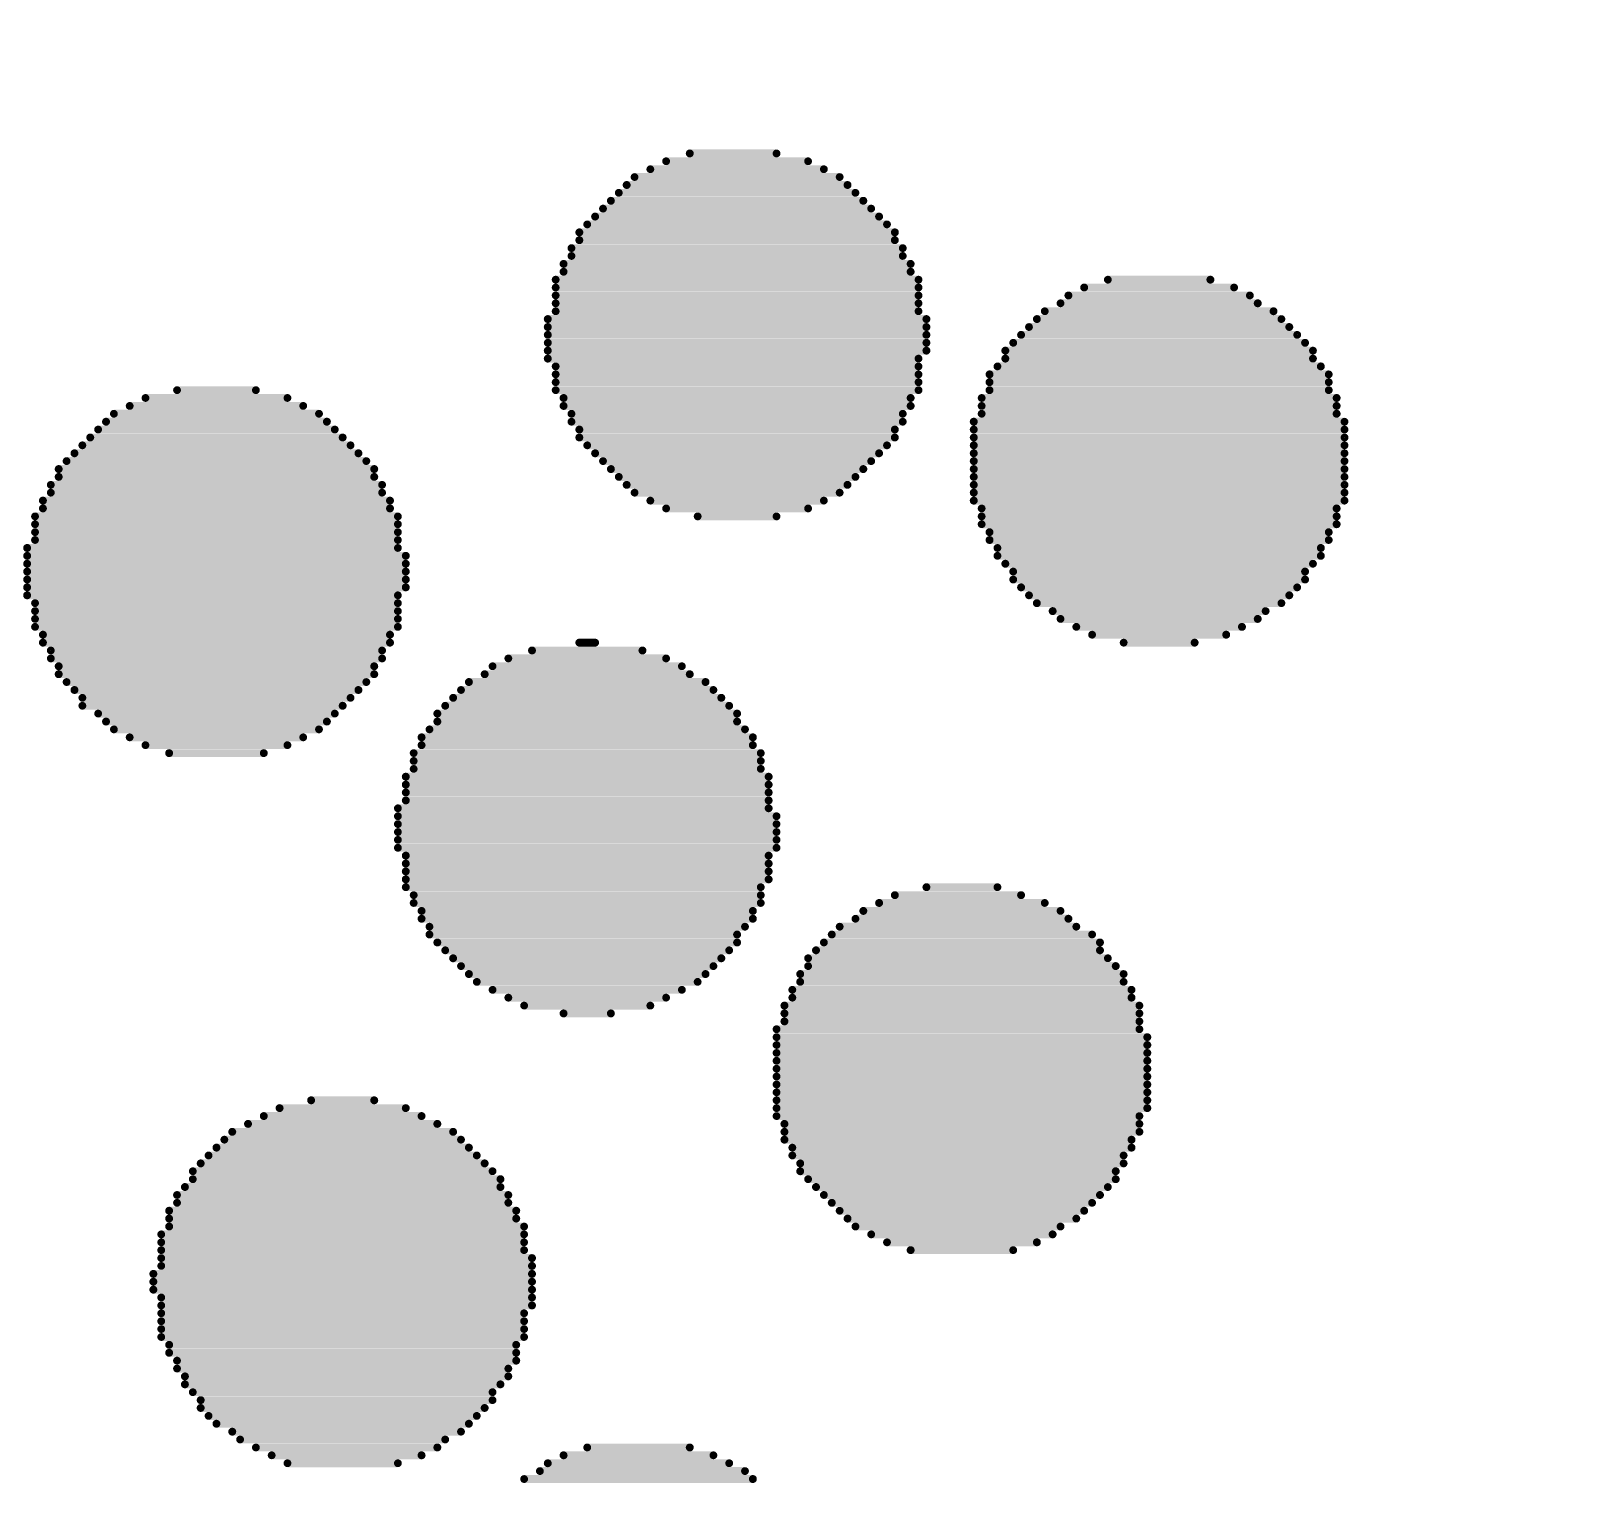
# Model space of a CAD drawing. Header units: millimetres. Extents: x -46.4 to 46.4, y -47.3 to 46.4.
# Drawn here: x -19.138 to -17.887, y -1.382 to -0.213 of the extents above; entities that cross this region are included whole.
import ezdxf

# ---------------------------------------------------------------- set-up
doc = ezdxf.new("R2010")
doc.units = ezdxf.units.MM
doc.layers.add('BottomOverlay', color=54, linetype='Continuous')
doc.layers.add('Mechanical1', color=6, linetype='Continuous')

# ---------------------------------------------------------------- blocks, each defined once
blk = doc.blocks.new('________2')
at = {"layer": 'BottomOverlay', "const_width": 0.00635}
for points in [[(5.3927, -3.3118), (5.4625, -3.3118)], [(5.3609, -3.3245), (5.5006, -3.3245)], [(5.3736, -3.3181), (5.4879, -3.3181)], [(5.3419, -3.3372), (5.5197, -3.3372)], [(5.3482, -3.3308), (5.5133, -3.3308)], [(5.3292, -3.3499), (5.5324, -3.3499)], [(5.3355, -3.3435), (5.526, -3.3435)], [(5.3165, -3.3626), (5.5451, -3.3626)], [(5.3228, -3.3562), (5.5387, -3.3562)], [(5.3038, -3.3753), (5.5578, -3.3753)], [(5.3101, -3.3689), (5.5514, -3.3689)], [(5.2974, -3.388), (5.5641, -3.388)], [(5.3038, -3.3816), (5.5578, -3.3816)], [(5.2911, -3.4007), (5.5705, -3.4007)], [(5.2974, -3.3943), (5.5641, -3.3943)], [(5.2847, -3.4134), (5.5768, -3.4134)], [(5.2911, -3.407), (5.5705, -3.407)], [(5.7292, -3.4134), (5.8118, -3.4134)], [(5.2847, -3.4197), (5.5768, -3.4197)], [(5.2847, -3.4261), (5.5768, -3.4261)], [(5.6975, -3.4261), (5.8435, -3.4261)], [(5.7102, -3.4197), (5.8308, -3.4197)], [(5.2847, -3.4324), (5.5768, -3.4324)], [(5.2847, -3.4388), (5.5768, -3.4388)], [(5.6784, -3.4388), (5.8626, -3.4388)], [(5.6911, -3.4324), (5.8499, -3.4324)], [(5.2784, -3.4451), (5.5832, -3.4451)], [(5.2784, -3.4515), (5.5832, -3.4515)], [(5.6657, -3.4515), (5.8753, -3.4515)], [(5.6721, -3.4451), (5.8689, -3.4451)], [(5.2784, -3.4578), (5.5832, -3.4578)], [(5.2784, -3.4642), (5.5832, -3.4642)], [(5.653, -3.4642), (5.888, -3.4642)], [(5.6594, -3.4578), (5.8816, -3.4578)], [(5.2784, -3.4705), (5.5832, -3.4705)], [(5.2784, -3.4769), (5.5768, -3.4769)], [(5.6467, -3.4705), (5.8943, -3.4705)], [(5.6467, -3.4769), (5.8943, -3.4769)], [(5.2847, -3.4832), (5.5768, -3.4832)], [(5.2847, -3.4896), (5.5768, -3.4896)], [(5.634, -3.4896), (5.907, -3.4896)], [(5.6403, -3.4832), (5.9007, -3.4832)], [(4.9799, -3.5023), (5.0434, -3.5023)], [(5.2847, -3.4959), (5.5768, -3.4959)], [(5.2847, -3.5023), (5.5768, -3.5023)], [(5.634, -3.4959), (5.907, -3.4959)], [(5.634, -3.5023), (5.907, -3.5023)], [(4.9418, -3.515), (5.0815, -3.515)], [(4.9545, -3.5086), (5.0688, -3.5086)], [(5.2911, -3.5086), (5.5705, -3.5086)], [(5.2911, -3.515), (5.5705, -3.515)], [(5.6276, -3.5086), (5.9134, -3.5086)], [(5.6276, -3.515), (5.9134, -3.515)], [(4.9228, -3.5277), (5.1006, -3.5277)], [(4.9291, -3.5213), (5.0942, -3.5213)], [(5.2974, -3.5213), (5.5641, -3.5213)], [(5.2974, -3.5277), (5.5641, -3.5277)], [(5.6213, -3.5277), (5.9197, -3.5277)], [(5.6276, -3.5213), (5.9134, -3.5213)], [(4.9101, -3.5404), (5.1133, -3.5404)], [(4.9164, -3.534), (5.1069, -3.534)], [(5.3038, -3.534), (5.5578, -3.534)], [(5.3038, -3.5404), (5.5578, -3.5404)], [(5.6213, -3.534), (5.9197, -3.534)], [(5.6213, -3.5404), (5.9197, -3.5404)], [(4.8974, -3.5531), (5.126, -3.5531)], [(4.9037, -3.5467), (5.1196, -3.5467)], [(5.3101, -3.5467), (5.5514, -3.5467)], [(5.3165, -3.5531), (5.5451, -3.5531)], [(5.6213, -3.5467), (5.9197, -3.5467)], [(5.6213, -3.5531), (5.9197, -3.5531)], [(4.8847, -3.5658), (5.1387, -3.5658)], [(4.891, -3.5594), (5.1323, -3.5594)], [(5.3228, -3.5594), (5.5387, -3.5594)], [(5.3292, -3.5658), (5.5324, -3.5658)], [(5.6213, -3.5594), (5.9197, -3.5594)], [(5.6213, -3.5658), (5.9197, -3.5658)], [(4.8783, -3.5785), (5.145, -3.5785)], [(4.8847, -3.5721), (5.1387, -3.5721)], [(5.3355, -3.5721), (5.526, -3.5721)], [(5.3419, -3.5785), (5.5197, -3.5785)], [(5.6213, -3.5721), (5.9197, -3.5721)], [(5.6213, -3.5785), (5.9197, -3.5785)], [(4.872, -3.5912), (5.1514, -3.5912)], [(4.8783, -3.5848), (5.145, -3.5848)], [(5.3482, -3.5848), (5.5133, -3.5848)], [(5.3609, -3.5912), (5.5006, -3.5912)], [(5.6213, -3.5848), (5.9197, -3.5848)], [(5.6213, -3.5912), (5.9197, -3.5912)], [(4.8656, -3.6039), (5.1577, -3.6039)], [(4.872, -3.5975), (5.1514, -3.5975)], [(5.3736, -3.5975), (5.4879, -3.5975)], [(5.399, -3.6039), (5.4625, -3.6039)], [(5.6276, -3.5975), (5.9134, -3.5975)], [(5.6276, -3.6039), (5.9134, -3.6039)], [(4.8656, -3.6102), (5.1577, -3.6102)], [(4.8656, -3.6166), (5.1577, -3.6166)], [(5.6276, -3.6102), (5.9134, -3.6102)], [(5.634, -3.6166), (5.907, -3.6166)], [(4.8593, -3.6293), (5.1577, -3.6293)], [(4.8656, -3.6229), (5.1577, -3.6229)], [(5.634, -3.6229), (5.907, -3.6229)], [(5.6403, -3.6293), (5.9007, -3.6293)], [(4.8593, -3.6356), (5.1641, -3.6356)], [(4.8593, -3.642), (5.1641, -3.642)], [(5.6403, -3.6356), (5.9007, -3.6356)], [(5.6467, -3.642), (5.8943, -3.642)], [(4.8593, -3.6483), (5.1641, -3.6483)], [(4.8593, -3.6547), (5.1641, -3.6547)], [(5.653, -3.6483), (5.888, -3.6483)], [(5.653, -3.6547), (5.888, -3.6547)], [(4.8593, -3.661), (5.1641, -3.661)], [(4.8593, -3.6674), (5.1577, -3.6674)], [(5.6594, -3.661), (5.8816, -3.661)], [(5.6657, -3.6674), (5.8753, -3.6674)], [(4.8656, -3.6737), (5.1577, -3.6737)], [(4.8656, -3.6801), (5.1577, -3.6801)], [(5.6721, -3.6737), (5.8689, -3.6737)], [(5.6848, -3.6801), (5.8562, -3.6801)], [(4.8656, -3.6864), (5.1577, -3.6864)], [(4.8656, -3.6928), (5.1577, -3.6928)], [(5.6911, -3.6864), (5.8499, -3.6864)], [(5.7038, -3.6928), (5.8372, -3.6928)], [(4.872, -3.6991), (5.1514, -3.6991)], [(4.872, -3.7055), (5.1514, -3.7055)], [(5.3038, -3.7055), (5.3165, -3.7055)], [(5.7165, -3.6991), (5.8245, -3.6991)], [(5.7419, -3.7055), (5.7991, -3.7055)], [(4.8783, -3.7118), (5.145, -3.7118)], [(5.2657, -3.7118), (5.3546, -3.7118)], [(4.8783, -3.7182), (5.145, -3.7182)], [(4.8847, -3.7245), (5.1387, -3.7245)], [(5.2339, -3.7245), (5.3863, -3.7245)], [(5.2466, -3.7182), (5.3736, -3.7182)], [(4.8847, -3.7309), (5.1387, -3.7309)], [(4.891, -3.7372), (5.1323, -3.7372)], [(5.2149, -3.7372), (5.4054, -3.7372)], [(5.2276, -3.7309), (5.3927, -3.7309)], [(4.8974, -3.7436), (5.126, -3.7436)], [(4.9037, -3.7499), (5.1196, -3.7499)], [(5.2022, -3.7499), (5.4181, -3.7499)], [(5.2085, -3.7436), (5.4117, -3.7436)], [(4.9037, -3.7563), (5.1133, -3.7563)], [(4.9164, -3.7626), (5.1069, -3.7626)], [(5.1895, -3.7626), (5.4308, -3.7626)], [(5.1958, -3.7563), (5.4244, -3.7563)], [(4.9228, -3.769), (5.1006, -3.769)], [(4.9291, -3.7753), (5.0942, -3.7753)], [(5.1831, -3.7753), (5.4371, -3.7753)], [(5.1895, -3.769), (5.4308, -3.769)], [(4.9418, -3.7817), (5.0815, -3.7817)], [(4.9545, -3.788), (5.0688, -3.788)], [(5.1768, -3.7817), (5.4435, -3.7817)], [(5.1768, -3.788), (5.4435, -3.788)], [(4.9736, -3.7944), (5.0498, -3.7944)], [(5.1704, -3.7944), (5.4498, -3.7944)], [(5.1704, -3.8007), (5.4498, -3.8007)], [(5.1641, -3.8134), (5.4562, -3.8134)], [(5.1704, -3.8071), (5.4498, -3.8071)], [(5.1641, -3.8198), (5.4562, -3.8198)], [(5.1641, -3.8261), (5.4562, -3.8261)], [(5.1577, -3.8388), (5.4562, -3.8388)], [(5.1641, -3.8325), (5.4562, -3.8325)], [(5.1577, -3.8452), (5.4625, -3.8452)], [(5.1577, -3.8515), (5.4625, -3.8515)], [(5.1577, -3.8579), (5.4625, -3.8579)], [(5.1577, -3.8642), (5.4625, -3.8642)], [(5.1577, -3.8706), (5.4625, -3.8706)], [(5.1641, -3.8769), (5.4562, -3.8769)], [(5.1641, -3.8833), (5.4562, -3.8833)], [(5.1641, -3.8896), (5.4562, -3.8896)], [(5.1641, -3.896), (5.4562, -3.896)], [(5.1641, -3.9023), (5.4498, -3.9023)], [(5.5832, -3.9023), (5.6403, -3.9023)], [(5.1704, -3.9087), (5.4498, -3.9087)], [(5.1704, -3.915), (5.4498, -3.915)], [(5.5451, -3.915), (5.6784, -3.915)], [(5.5578, -3.9087), (5.6594, -3.9087)], [(5.1768, -3.9214), (5.4435, -3.9214)], [(5.1768, -3.9277), (5.4435, -3.9277)], [(5.526, -3.9277), (5.6975, -3.9277)], [(5.5324, -3.9214), (5.6911, -3.9214)], [(5.1831, -3.9341), (5.4371, -3.9341)], [(5.1831, -3.9404), (5.4308, -3.9404)], [(5.507, -3.9404), (5.7165, -3.9404)], [(5.5133, -3.9341), (5.7038, -3.9341)], [(5.1895, -3.9468), (5.4308, -3.9468)], [(5.1958, -3.9531), (5.4244, -3.9531)], [(5.4943, -3.9531), (5.7229, -3.9531)], [(5.5006, -3.9468), (5.7229, -3.9468)], [(5.2022, -3.9595), (5.4181, -3.9595)], [(5.2085, -3.9658), (5.4117, -3.9658)], [(5.4879, -3.9595), (5.7292, -3.9595)], [(5.4879, -3.9658), (5.7356, -3.9658)], [(5.2149, -3.9722), (5.4054, -3.9722)], [(5.2212, -3.9785), (5.399, -3.9785)], [(5.4816, -3.9722), (5.7419, -3.9722)], [(5.4816, -3.9785), (5.7419, -3.9785)], [(5.2339, -3.9849), (5.3863, -3.9849)], [(5.2466, -3.9912), (5.3736, -3.9912)], [(5.4752, -3.9849), (5.7483, -3.9849)], [(5.4752, -3.9912), (5.7483, -3.9912)], [(5.2593, -3.9976), (5.3609, -3.9976)], [(5.2911, -4.0039), (5.3292, -4.0039)], [(5.4689, -3.9976), (5.7546, -3.9976)], [(5.4689, -4.0039), (5.7546, -4.0039)], [(5.4625, -4.0166), (5.7546, -4.0166)], [(5.4689, -4.0103), (5.7546, -4.0103)], [(5.4625, -4.023), (5.761, -4.023)], [(5.4625, -4.0293), (5.761, -4.0293)], [(5.4625, -4.0357), (5.761, -4.0357)], [(5.4625, -4.042), (5.761, -4.042)], [(5.4625, -4.0484), (5.761, -4.0484)], [(5.4625, -4.0547), (5.761, -4.0547)], [(5.4625, -4.0611), (5.761, -4.0611)], [(5.4625, -4.0674), (5.761, -4.0674)], [(5.0625, -4.0801), (5.1641, -4.0801)], [(5.0879, -4.0738), (5.1387, -4.0738)], [(5.4625, -4.0738), (5.761, -4.0738)], [(5.4625, -4.0801), (5.761, -4.0801)], [(5.0371, -4.0928), (5.1895, -4.0928)], [(5.0498, -4.0865), (5.1768, -4.0865)], [(5.4625, -4.0865), (5.7546, -4.0865)], [(5.4689, -4.0928), (5.7546, -4.0928)], [(5.018, -4.1055), (5.2085, -4.1055)], [(5.0244, -4.0992), (5.2022, -4.0992)], [(5.4689, -4.0992), (5.7546, -4.0992)], [(5.4689, -4.1055), (5.7483, -4.1055)], [(5.0053, -4.1182), (5.2212, -4.1182)], [(5.0117, -4.1119), (5.2149, -4.1119)], [(5.4752, -4.1119), (5.7483, -4.1119)], [(5.4752, -4.1182), (5.7419, -4.1182)], [(4.999, -4.1246), (5.2276, -4.1246)], [(5.4816, -4.1246), (5.7419, -4.1246)], [(4.9926, -4.1309), (5.2339, -4.1309)], [(4.9926, -4.1373), (5.2403, -4.1373)], [(5.4816, -4.1309), (5.7356, -4.1309)], [(5.4879, -4.1373), (5.7356, -4.1373)], [(4.9799, -4.15), (5.2466, -4.15)], [(4.9863, -4.1436), (5.2403, -4.1436)], [(5.4943, -4.1436), (5.7292, -4.1436)], [(5.5006, -4.15), (5.7229, -4.15)], [(4.9736, -4.1627), (5.253, -4.1627)], [(4.9799, -4.1563), (5.2466, -4.1563)], [(5.507, -4.1563), (5.7165, -4.1563)], [(5.5133, -4.1627), (5.7102, -4.1627)], [(4.9736, -4.169), (5.253, -4.169)], [(4.9736, -4.1754), (5.2593, -4.1754)], [(5.5197, -4.169), (5.7038, -4.169)], [(5.526, -4.1754), (5.6911, -4.1754)], [(4.9672, -4.1817), (5.2593, -4.1817)], [(4.9672, -4.1881), (5.2593, -4.1881)], [(5.5387, -4.1817), (5.6848, -4.1817)], [(5.5514, -4.1881), (5.6721, -4.1881)], [(4.9672, -4.1944), (5.2593, -4.1944)], [(4.9672, -4.2008), (5.2657, -4.2008)], [(5.5705, -4.1944), (5.653, -4.1944)], [(4.9609, -4.2135), (5.2657, -4.2135)], [(4.9672, -4.2071), (5.2657, -4.2071)], [(4.9609, -4.2198), (5.2657, -4.2198)], [(4.9609, -4.2262), (5.2657, -4.2262)], [(4.9672, -4.2325), (5.2657, -4.2325)], [(4.9672, -4.2389), (5.2657, -4.2389)], [(4.9672, -4.2452), (5.2593, -4.2452)], [(4.9672, -4.2516), (5.2593, -4.2516)], [(4.9672, -4.2579), (5.2593, -4.2579)], [(4.9672, -4.2643), (5.2593, -4.2643)], [(4.9736, -4.2706), (5.253, -4.2706)], [(4.9736, -4.277), (5.253, -4.277)], [(4.9799, -4.2833), (5.253, -4.2833)], [(4.9799, -4.2897), (5.2466, -4.2897)], [(4.9863, -4.296), (5.2466, -4.296)], [(4.9863, -4.3024), (5.2403, -4.3024)], [(4.9926, -4.3087), (5.2339, -4.3087)], [(4.999, -4.3151), (5.2339, -4.3151)], [(4.999, -4.3214), (5.2276, -4.3214)], [(5.0053, -4.3278), (5.2212, -4.3278)], [(5.0117, -4.3341), (5.2149, -4.3341)], [(5.0244, -4.3405), (5.2085, -4.3405)], [(5.0307, -4.3468), (5.1958, -4.3468)], [(5.0434, -4.3532), (5.1895, -4.3532)], [(5.3101, -4.3532), (5.3927, -4.3532)], [(5.0561, -4.3595), (5.1768, -4.3595)], [(5.0688, -4.3659), (5.1577, -4.3659)], [(5.2784, -4.3659), (5.4244, -4.3659)], [(5.2911, -4.3595), (5.4117, -4.3595)], [(5.2593, -4.3786), (5.4435, -4.3786)], [(5.272, -4.3722), (5.4371, -4.3722)]]:
    blk.add_lwpolyline(points, dxfattribs=at)
at = {"layer": 'BottomOverlay', "const_width": 0.00317}
for points in [[(5.3911, -3.3118, 1), (5.3943, -3.3118, 1)], [(5.461, -3.3118, 1), (5.4641, -3.3118, 1)], [(5.3594, -3.3245, 1), (5.3625, -3.3245, 1)], [(5.3721, -3.3181, 1), (5.3752, -3.3181, 1)], [(5.4864, -3.3181, 1), (5.4895, -3.3181, 1)], [(5.4991, -3.3245, 1), (5.5022, -3.3245, 1)], [(5.3403, -3.3372, 1), (5.3435, -3.3372, 1)], [(5.3467, -3.3308, 1), (5.3498, -3.3308, 1)], [(5.5118, -3.3308, 1), (5.5149, -3.3308, 1)], [(5.5181, -3.3372, 1), (5.5213, -3.3372, 1)], [(5.3276, -3.3499, 1), (5.3308, -3.3499, 1)], [(5.334, -3.3435, 1), (5.3371, -3.3435, 1)], [(5.5245, -3.3435, 1), (5.5276, -3.3435, 1)], [(5.5308, -3.3499, 1), (5.534, -3.3499, 1)], [(5.3149, -3.3626, 1), (5.3181, -3.3626, 1)], [(5.3213, -3.3562, 1), (5.3244, -3.3562, 1)], [(5.5372, -3.3562, 1), (5.5403, -3.3562, 1)], [(5.5435, -3.3626, 1), (5.5467, -3.3626, 1)], [(5.3022, -3.3753, 1), (5.3054, -3.3753, 1)], [(5.3086, -3.3689, 1), (5.3117, -3.3689, 1)], [(5.5499, -3.3689, 1), (5.553, -3.3689, 1)], [(5.5562, -3.3753, 1), (5.5594, -3.3753, 1)], [(5.2959, -3.388, 1), (5.299, -3.388, 1)], [(5.3022, -3.3816, 1), (5.3054, -3.3816, 1)], [(5.5562, -3.3816, 1), (5.5594, -3.3816, 1)], [(5.5626, -3.388, 1), (5.5657, -3.388, 1)], [(5.2895, -3.4007, 1), (5.2927, -3.4007, 1)], [(5.2959, -3.3943, 1), (5.299, -3.3943, 1)], [(5.5626, -3.3943, 1), (5.5657, -3.3943, 1)], [(5.5689, -3.4007, 1), (5.5721, -3.4007, 1)], [(5.2832, -3.4134, 1), (5.2863, -3.4134, 1)], [(5.2895, -3.407, 1), (5.2927, -3.407, 1)], [(5.5689, -3.407, 1), (5.5721, -3.407, 1)], [(5.5753, -3.4134, 1), (5.5784, -3.4134, 1)], [(5.7277, -3.4134, 1), (5.7308, -3.4134, 1)], [(5.8102, -3.4134, 1), (5.8134, -3.4134, 1)], [(5.2832, -3.4197, 1), (5.2863, -3.4197, 1)], [(5.2832, -3.4261, 1), (5.2863, -3.4261, 1)], [(5.5753, -3.4197, 1), (5.5784, -3.4197, 1)], [(5.5753, -3.4261, 1), (5.5784, -3.4261, 1)], [(5.6959, -3.4261, 1), (5.6991, -3.4261, 1)], [(5.7086, -3.4197, 1), (5.7118, -3.4197, 1)], [(5.8293, -3.4197, 1), (5.8324, -3.4197, 1)], [(5.842, -3.4261, 1), (5.8451, -3.4261, 1)], [(5.2832, -3.4324, 1), (5.2863, -3.4324, 1)], [(5.2832, -3.4388, 1), (5.2863, -3.4388, 1)], [(5.5753, -3.4324, 1), (5.5784, -3.4324, 1)], [(5.5753, -3.4388, 1), (5.5784, -3.4388, 1)], [(5.6769, -3.4388, 1), (5.68, -3.4388, 1)], [(5.6896, -3.4324, 1), (5.6927, -3.4324, 1)], [(5.8483, -3.4324, 1), (5.8515, -3.4324, 1)], [(5.861, -3.4388, 1), (5.8642, -3.4388, 1)], [(5.2768, -3.4451, 1), (5.28, -3.4451, 1)], [(5.2768, -3.4515, 1), (5.28, -3.4515, 1)], [(5.5816, -3.4451, 1), (5.5848, -3.4451, 1)], [(5.5816, -3.4515, 1), (5.5848, -3.4515, 1)], [(5.6642, -3.4515, 1), (5.6673, -3.4515, 1)], [(5.6705, -3.4451, 1), (5.6737, -3.4451, 1)], [(5.8674, -3.4451, 1), (5.8705, -3.4451, 1)], [(5.8737, -3.4515, 1), (5.8769, -3.4515, 1)], [(5.2768, -3.4578, 1), (5.28, -3.4578, 1)], [(5.2768, -3.4642, 1), (5.28, -3.4642, 1)], [(5.5816, -3.4578, 1), (5.5848, -3.4578, 1)], [(5.5816, -3.4642, 1), (5.5848, -3.4642, 1)], [(5.6515, -3.4642, 1), (5.6546, -3.4642, 1)], [(5.6578, -3.4578, 1), (5.661, -3.4578, 1)], [(5.8801, -3.4578, 1), (5.8832, -3.4578, 1)], [(5.8864, -3.4642, 1), (5.8896, -3.4642, 1)], [(5.2768, -3.4705, 1), (5.28, -3.4705, 1)], [(5.2768, -3.4769, 1), (5.28, -3.4769, 1)], [(5.5753, -3.4769, 1), (5.5784, -3.4769, 1)], [(5.5816, -3.4705, 1), (5.5848, -3.4705, 1)], [(5.6451, -3.4705, 1), (5.6483, -3.4705, 1)], [(5.6451, -3.4769, 1), (5.6483, -3.4769, 1)], [(5.8928, -3.4705, 1), (5.8959, -3.4705, 1)], [(5.8928, -3.4769, 1), (5.8959, -3.4769, 1)], [(5.2832, -3.4832, 1), (5.2863, -3.4832, 1)], [(5.2832, -3.4896, 1), (5.2863, -3.4896, 1)], [(5.5753, -3.4832, 1), (5.5784, -3.4832, 1)], [(5.5753, -3.4896, 1), (5.5784, -3.4896, 1)], [(5.6324, -3.4896, 1), (5.6356, -3.4896, 1)], [(5.6388, -3.4832, 1), (5.6419, -3.4832, 1)], [(5.8991, -3.4832, 1), (5.9023, -3.4832, 1)], [(5.9055, -3.4896, 1), (5.9086, -3.4896, 1)], [(4.9784, -3.5023, 1), (4.9815, -3.5023, 1)], [(5.0419, -3.5023, 1), (5.045, -3.5023, 1)], [(5.2832, -3.4959, 1), (5.2863, -3.4959, 1)], [(5.2832, -3.5023, 1), (5.2863, -3.5023, 1)], [(5.5753, -3.4959, 1), (5.5784, -3.4959, 1)], [(5.5753, -3.5023, 1), (5.5784, -3.5023, 1)], [(5.6324, -3.4959, 1), (5.6356, -3.4959, 1)], [(5.6324, -3.5023, 1), (5.6356, -3.5023, 1)], [(5.9055, -3.4959, 1), (5.9086, -3.4959, 1)], [(5.9055, -3.5023, 1), (5.9086, -3.5023, 1)], [(4.9403, -3.515, 1), (4.9434, -3.515, 1)], [(4.953, -3.5086, 1), (4.9561, -3.5086, 1)], [(5.0673, -3.5086, 1), (5.0704, -3.5086, 1)], [(5.08, -3.515, 1), (5.0831, -3.515, 1)], [(5.2895, -3.5086, 1), (5.2927, -3.5086, 1)], [(5.2895, -3.515, 1), (5.2927, -3.515, 1)], [(5.5689, -3.5086, 1), (5.5721, -3.5086, 1)], [(5.5689, -3.515, 1), (5.5721, -3.515, 1)], [(5.6261, -3.5086, 1), (5.6292, -3.5086, 1)], [(5.6261, -3.515, 1), (5.6292, -3.515, 1)], [(5.9118, -3.5086, 1), (5.915, -3.5086, 1)], [(5.9118, -3.515, 1), (5.915, -3.515, 1)], [(4.9212, -3.5277, 1), (4.9244, -3.5277, 1)], [(4.9276, -3.5213, 1), (4.9307, -3.5213, 1)], [(5.0927, -3.5213, 1), (5.0958, -3.5213, 1)], [(5.099, -3.5277, 1), (5.1022, -3.5277, 1)], [(5.2959, -3.5213, 1), (5.299, -3.5213, 1)], [(5.2959, -3.5277, 1), (5.299, -3.5277, 1)], [(5.5626, -3.5213, 1), (5.5657, -3.5213, 1)], [(5.5626, -3.5277, 1), (5.5657, -3.5277, 1)], [(5.6197, -3.5277, 1), (5.6229, -3.5277, 1)], [(5.6261, -3.5213, 1), (5.6292, -3.5213, 1)], [(5.9118, -3.5213, 1), (5.915, -3.5213, 1)], [(5.9182, -3.5277, 1), (5.9213, -3.5277, 1)], [(4.9085, -3.5404, 1), (4.9117, -3.5404, 1)], [(4.9149, -3.534, 1), (4.918, -3.534, 1)], [(5.1054, -3.534, 1), (5.1085, -3.534, 1)], [(5.1117, -3.5404, 1), (5.1149, -3.5404, 1)], [(5.3022, -3.534, 1), (5.3054, -3.534, 1)], [(5.3022, -3.5404, 1), (5.3054, -3.5404, 1)], [(5.5562, -3.534, 1), (5.5594, -3.534, 1)], [(5.5562, -3.5404, 1), (5.5594, -3.5404, 1)], [(5.6197, -3.534, 1), (5.6229, -3.534, 1)], [(5.6197, -3.5404, 1), (5.6229, -3.5404, 1)], [(5.9182, -3.534, 1), (5.9213, -3.534, 1)], [(5.9182, -3.5404, 1), (5.9213, -3.5404, 1)], [(4.8958, -3.5531, 1), (4.899, -3.5531, 1)], [(4.9022, -3.5467, 1), (4.9053, -3.5467, 1)], [(5.1181, -3.5467, 1), (5.1212, -3.5467, 1)], [(5.1244, -3.5531, 1), (5.1276, -3.5531, 1)], [(5.3086, -3.5467, 1), (5.3117, -3.5467, 1)], [(5.3149, -3.5531, 1), (5.3181, -3.5531, 1)], [(5.5435, -3.5531, 1), (5.5467, -3.5531, 1)], [(5.5499, -3.5467, 1), (5.553, -3.5467, 1)], [(5.6197, -3.5467, 1), (5.6229, -3.5467, 1)], [(5.6197, -3.5531, 1), (5.6229, -3.5531, 1)], [(5.9182, -3.5467, 1), (5.9213, -3.5467, 1)], [(5.9182, -3.5531, 1), (5.9213, -3.5531, 1)], [(4.8831, -3.5658, 1), (4.8863, -3.5658, 1)], [(4.8895, -3.5594, 1), (4.8926, -3.5594, 1)], [(5.1308, -3.5594, 1), (5.1339, -3.5594, 1)], [(5.1371, -3.5658, 1), (5.1403, -3.5658, 1)], [(5.3213, -3.5594, 1), (5.3244, -3.5594, 1)], [(5.3276, -3.5658, 1), (5.3308, -3.5658, 1)], [(5.5308, -3.5658, 1), (5.534, -3.5658, 1)], [(5.5372, -3.5594, 1), (5.5403, -3.5594, 1)], [(5.6197, -3.5594, 1), (5.6229, -3.5594, 1)], [(5.6197, -3.5658, 1), (5.6229, -3.5658, 1)], [(5.9182, -3.5594, 1), (5.9213, -3.5594, 1)], [(5.9182, -3.5658, 1), (5.9213, -3.5658, 1)], [(4.8768, -3.5785, 1), (4.8799, -3.5785, 1)], [(4.8831, -3.5721, 1), (4.8863, -3.5721, 1)], [(5.1371, -3.5721, 1), (5.1403, -3.5721, 1)], [(5.1435, -3.5785, 1), (5.1466, -3.5785, 1)], [(5.334, -3.5721, 1), (5.3371, -3.5721, 1)], [(5.3403, -3.5785, 1), (5.3435, -3.5785, 1)], [(5.5181, -3.5785, 1), (5.5213, -3.5785, 1)], [(5.5245, -3.5721, 1), (5.5276, -3.5721, 1)], [(5.6197, -3.5721, 1), (5.6229, -3.5721, 1)], [(5.6197, -3.5785, 1), (5.6229, -3.5785, 1)], [(5.9182, -3.5721, 1), (5.9213, -3.5721, 1)], [(5.9182, -3.5785, 1), (5.9213, -3.5785, 1)], [(4.8704, -3.5912, 1), (4.8736, -3.5912, 1)], [(4.8768, -3.5848, 1), (4.8799, -3.5848, 1)], [(5.1435, -3.5848, 1), (5.1466, -3.5848, 1)], [(5.1498, -3.5912, 1), (5.153, -3.5912, 1)], [(5.3467, -3.5848, 1), (5.3498, -3.5848, 1)], [(5.3594, -3.5912, 1), (5.3625, -3.5912, 1)], [(5.4991, -3.5912, 1), (5.5022, -3.5912, 1)], [(5.5118, -3.5848, 1), (5.5149, -3.5848, 1)], [(5.6197, -3.5848, 1), (5.6229, -3.5848, 1)], [(5.6197, -3.5912, 1), (5.6229, -3.5912, 1)], [(5.9182, -3.5848, 1), (5.9213, -3.5848, 1)], [(5.9182, -3.5912, 1), (5.9213, -3.5912, 1)], [(4.8641, -3.6039, 1), (4.8672, -3.6039, 1)], [(4.8704, -3.5975, 1), (4.8736, -3.5975, 1)], [(5.1498, -3.5975, 1), (5.153, -3.5975, 1)], [(5.1562, -3.6039, 1), (5.1593, -3.6039, 1)], [(5.3721, -3.5975, 1), (5.3752, -3.5975, 1)], [(5.3975, -3.6039, 1), (5.4006, -3.6039, 1)], [(5.461, -3.6039, 1), (5.4641, -3.6039, 1)], [(5.4864, -3.5975, 1), (5.4895, -3.5975, 1)], [(5.6261, -3.5975, 1), (5.6292, -3.5975, 1)], [(5.6261, -3.6039, 1), (5.6292, -3.6039, 1)], [(5.9118, -3.5975, 1), (5.915, -3.5975, 1)], [(5.9118, -3.6039, 1), (5.915, -3.6039, 1)], [(4.8641, -3.6102, 1), (4.8672, -3.6102, 1)], [(4.8641, -3.6166, 1), (4.8672, -3.6166, 1)], [(5.1562, -3.6102, 1), (5.1593, -3.6102, 1)], [(5.1562, -3.6166, 1), (5.1593, -3.6166, 1)], [(5.6261, -3.6102, 1), (5.6292, -3.6102, 1)], [(5.6324, -3.6166, 1), (5.6356, -3.6166, 1)], [(5.9055, -3.6166, 1), (5.9086, -3.6166, 1)], [(5.9118, -3.6102, 1), (5.915, -3.6102, 1)], [(4.8577, -3.6293, 1), (4.8609, -3.6293, 1)], [(4.8641, -3.6229, 1), (4.8672, -3.6229, 1)], [(5.1562, -3.6229, 1), (5.1593, -3.6229, 1)], [(5.1562, -3.6293, 1), (5.1593, -3.6293, 1)], [(5.6324, -3.6229, 1), (5.6356, -3.6229, 1)], [(5.6388, -3.6293, 1), (5.6419, -3.6293, 1)], [(5.8991, -3.6293, 1), (5.9023, -3.6293, 1)], [(5.9055, -3.6229, 1), (5.9086, -3.6229, 1)], [(4.8577, -3.6356, 1), (4.8609, -3.6356, 1)], [(4.8577, -3.642, 1), (4.8609, -3.642, 1)], [(5.1625, -3.6356, 1), (5.1657, -3.6356, 1)], [(5.1625, -3.642, 1), (5.1657, -3.642, 1)], [(5.6388, -3.6356, 1), (5.6419, -3.6356, 1)], [(5.6451, -3.642, 1), (5.6483, -3.642, 1)], [(5.8928, -3.642, 1), (5.8959, -3.642, 1)], [(5.8991, -3.6356, 1), (5.9023, -3.6356, 1)], [(4.8577, -3.6483, 1), (4.8609, -3.6483, 1)], [(4.8577, -3.6547, 1), (4.8609, -3.6547, 1)], [(5.1625, -3.6483, 1), (5.1657, -3.6483, 1)], [(5.1625, -3.6547, 1), (5.1657, -3.6547, 1)], [(5.6515, -3.6483, 1), (5.6546, -3.6483, 1)], [(5.6515, -3.6547, 1), (5.6546, -3.6547, 1)], [(5.8864, -3.6483, 1), (5.8896, -3.6483, 1)], [(5.8864, -3.6547, 1), (5.8896, -3.6547, 1)], [(4.8577, -3.661, 1), (4.8609, -3.661, 1)], [(4.8577, -3.6674, 1), (4.8609, -3.6674, 1)], [(5.1562, -3.6674, 1), (5.1593, -3.6674, 1)], [(5.1625, -3.661, 1), (5.1657, -3.661, 1)], [(5.6578, -3.661, 1), (5.661, -3.661, 1)], [(5.6642, -3.6674, 1), (5.6673, -3.6674, 1)], [(5.8737, -3.6674, 1), (5.8769, -3.6674, 1)], [(5.8801, -3.661, 1), (5.8832, -3.661, 1)], [(4.8641, -3.6737, 1), (4.8672, -3.6737, 1)], [(4.8641, -3.6801, 1), (4.8672, -3.6801, 1)], [(5.1562, -3.6737, 1), (5.1593, -3.6737, 1)], [(5.1562, -3.6801, 1), (5.1593, -3.6801, 1)], [(5.6705, -3.6737, 1), (5.6737, -3.6737, 1)], [(5.6832, -3.6801, 1), (5.6864, -3.6801, 1)], [(5.8547, -3.6801, 1), (5.8578, -3.6801, 1)], [(5.8674, -3.6737, 1), (5.8705, -3.6737, 1)], [(4.8641, -3.6864, 1), (4.8672, -3.6864, 1)], [(4.8641, -3.6928, 1), (4.8672, -3.6928, 1)], [(5.1562, -3.6864, 1), (5.1593, -3.6864, 1)], [(5.1562, -3.6928, 1), (5.1593, -3.6928, 1)], [(5.6896, -3.6864, 1), (5.6927, -3.6864, 1)], [(5.7023, -3.6928, 1), (5.7054, -3.6928, 1)], [(5.8356, -3.6928, 1), (5.8388, -3.6928, 1)], [(5.8483, -3.6864, 1), (5.8515, -3.6864, 1)], [(4.8704, -3.6991, 1), (4.8736, -3.6991, 1)], [(4.8704, -3.7055, 1), (4.8736, -3.7055, 1)], [(5.1498, -3.6991, 1), (5.153, -3.6991, 1)], [(5.1498, -3.7055, 1), (5.153, -3.7055, 1)], [(5.3022, -3.7055, 1), (5.3054, -3.7055, 1)], [(5.3149, -3.7055, 1), (5.3181, -3.7055, 1)], [(5.715, -3.6991, 1), (5.7181, -3.6991, 1)], [(5.7404, -3.7055, 1), (5.7435, -3.7055, 1)], [(5.7975, -3.7055, 1), (5.8007, -3.7055, 1)], [(5.8229, -3.6991, 1), (5.8261, -3.6991, 1)], [(4.8768, -3.7118, 1), (4.8799, -3.7118, 1)], [(5.1435, -3.7118, 1), (5.1466, -3.7118, 1)], [(5.2641, -3.7118, 1), (5.2673, -3.7118, 1)], [(5.353, -3.7118, 1), (5.3562, -3.7118, 1)], [(4.8768, -3.7182, 1), (4.8799, -3.7182, 1)], [(4.8831, -3.7245, 1), (4.8863, -3.7245, 1)], [(5.1371, -3.7245, 1), (5.1403, -3.7245, 1)], [(5.1435, -3.7182, 1), (5.1466, -3.7182, 1)], [(5.2324, -3.7245, 1), (5.2355, -3.7245, 1)], [(5.2451, -3.7182, 1), (5.2482, -3.7182, 1)], [(5.3721, -3.7182, 1), (5.3752, -3.7182, 1)], [(5.3848, -3.7245, 1), (5.3879, -3.7245, 1)], [(4.8831, -3.7309, 1), (4.8863, -3.7309, 1)], [(4.8895, -3.7372, 1), (4.8926, -3.7372, 1)], [(5.1308, -3.7372, 1), (5.1339, -3.7372, 1)], [(5.1371, -3.7309, 1), (5.1403, -3.7309, 1)], [(5.2133, -3.7372, 1), (5.2165, -3.7372, 1)], [(5.226, -3.7309, 1), (5.2292, -3.7309, 1)], [(5.3911, -3.7309, 1), (5.3943, -3.7309, 1)], [(5.4038, -3.7372, 1), (5.407, -3.7372, 1)], [(4.8958, -3.7436, 1), (4.899, -3.7436, 1)], [(4.9022, -3.7499, 1), (4.9053, -3.7499, 1)], [(5.1181, -3.7499, 1), (5.1212, -3.7499, 1)], [(5.1244, -3.7436, 1), (5.1276, -3.7436, 1)], [(5.2006, -3.7499, 1), (5.2038, -3.7499, 1)], [(5.207, -3.7436, 1), (5.2101, -3.7436, 1)], [(5.4102, -3.7436, 1), (5.4133, -3.7436, 1)], [(5.4165, -3.7499, 1), (5.4197, -3.7499, 1)], [(4.9022, -3.7563, 1), (4.9053, -3.7563, 1)], [(4.9149, -3.7626, 1), (4.918, -3.7626, 1)], [(5.1054, -3.7626, 1), (5.1085, -3.7626, 1)], [(5.1117, -3.7563, 1), (5.1149, -3.7563, 1)], [(5.1879, -3.7626, 1), (5.1911, -3.7626, 1)], [(5.1943, -3.7563, 1), (5.1974, -3.7563, 1)], [(5.4229, -3.7563, 1), (5.426, -3.7563, 1)], [(5.4292, -3.7626, 1), (5.4324, -3.7626, 1)], [(4.9212, -3.769, 1), (4.9244, -3.769, 1)], [(4.9276, -3.7753, 1), (4.9307, -3.7753, 1)], [(5.0927, -3.7753, 1), (5.0958, -3.7753, 1)], [(5.099, -3.769, 1), (5.1022, -3.769, 1)], [(5.1816, -3.7753, 1), (5.1847, -3.7753, 1)], [(5.1879, -3.769, 1), (5.1911, -3.769, 1)], [(5.4292, -3.769, 1), (5.4324, -3.769, 1)], [(5.4356, -3.7753, 1), (5.4387, -3.7753, 1)], [(4.9403, -3.7817, 1), (4.9434, -3.7817, 1)], [(4.953, -3.788, 1), (4.9561, -3.788, 1)], [(5.0673, -3.788, 1), (5.0704, -3.788, 1)], [(5.08, -3.7817, 1), (5.0831, -3.7817, 1)], [(5.1752, -3.7817, 1), (5.1784, -3.7817, 1)], [(5.1752, -3.788, 1), (5.1784, -3.788, 1)], [(5.4419, -3.7817, 1), (5.4451, -3.7817, 1)], [(5.4419, -3.788, 1), (5.4451, -3.788, 1)], [(4.972, -3.7944, 1), (4.9752, -3.7944, 1)], [(5.0482, -3.7944, 1), (5.0514, -3.7944, 1)], [(5.1689, -3.7944, 1), (5.172, -3.7944, 1)], [(5.1689, -3.8007, 1), (5.172, -3.8007, 1)], [(5.4483, -3.7944, 1), (5.4514, -3.7944, 1)], [(5.4483, -3.8007, 1), (5.4514, -3.8007, 1)], [(5.1625, -3.8134, 1), (5.1657, -3.8134, 1)], [(5.1689, -3.8071, 1), (5.172, -3.8071, 1)], [(5.4483, -3.8071, 1), (5.4514, -3.8071, 1)], [(5.4546, -3.8134, 1), (5.4578, -3.8134, 1)], [(5.1625, -3.8198, 1), (5.1657, -3.8198, 1)], [(5.1625, -3.8261, 1), (5.1657, -3.8261, 1)], [(5.4546, -3.8198, 1), (5.4578, -3.8198, 1)], [(5.4546, -3.8261, 1), (5.4578, -3.8261, 1)], [(5.1562, -3.8388, 1), (5.1593, -3.8388, 1)], [(5.1625, -3.8325, 1), (5.1657, -3.8325, 1)], [(5.4546, -3.8325, 1), (5.4578, -3.8325, 1)], [(5.4546, -3.8388, 1), (5.4578, -3.8388, 1)], [(5.1562, -3.8452, 1), (5.1593, -3.8452, 1)], [(5.1562, -3.8515, 1), (5.1593, -3.8515, 1)], [(5.461, -3.8452, 1), (5.4641, -3.8452, 1)], [(5.461, -3.8515, 1), (5.4641, -3.8515, 1)], [(5.1562, -3.8579, 1), (5.1593, -3.8579, 1)], [(5.1562, -3.8642, 1), (5.1593, -3.8642, 1)], [(5.461, -3.8579, 1), (5.4641, -3.8579, 1)], [(5.461, -3.8642, 1), (5.4641, -3.8642, 1)], [(5.1562, -3.8706, 1), (5.1593, -3.8706, 1)], [(5.1625, -3.8769, 1), (5.1657, -3.8769, 1)], [(5.4546, -3.8769, 1), (5.4578, -3.8769, 1)], [(5.461, -3.8706, 1), (5.4641, -3.8706, 1)], [(5.1625, -3.8833, 1), (5.1657, -3.8833, 1)], [(5.1625, -3.8896, 1), (5.1657, -3.8896, 1)], [(5.4546, -3.8833, 1), (5.4578, -3.8833, 1)], [(5.4546, -3.8896, 1), (5.4578, -3.8896, 1)], [(5.1625, -3.896, 1), (5.1657, -3.896, 1)], [(5.1625, -3.9023, 1), (5.1657, -3.9023, 1)], [(5.4483, -3.9023, 1), (5.4514, -3.9023, 1)], [(5.4546, -3.896, 1), (5.4578, -3.896, 1)], [(5.5816, -3.9023, 1), (5.5848, -3.9023, 1)], [(5.6388, -3.9023, 1), (5.6419, -3.9023, 1)], [(5.1689, -3.9087, 1), (5.172, -3.9087, 1)], [(5.1689, -3.915, 1), (5.172, -3.915, 1)], [(5.4483, -3.9087, 1), (5.4514, -3.9087, 1)], [(5.4483, -3.915, 1), (5.4514, -3.915, 1)], [(5.5435, -3.915, 1), (5.5467, -3.915, 1)], [(5.5562, -3.9087, 1), (5.5594, -3.9087, 1)], [(5.6578, -3.9087, 1), (5.661, -3.9087, 1)], [(5.6769, -3.915, 1), (5.68, -3.915, 1)], [(5.1752, -3.9214, 1), (5.1784, -3.9214, 1)], [(5.1752, -3.9277, 1), (5.1784, -3.9277, 1)], [(5.4419, -3.9214, 1), (5.4451, -3.9214, 1)], [(5.4419, -3.9277, 1), (5.4451, -3.9277, 1)], [(5.5245, -3.9277, 1), (5.5276, -3.9277, 1)], [(5.5308, -3.9214, 1), (5.534, -3.9214, 1)], [(5.6896, -3.9214, 1), (5.6927, -3.9214, 1)], [(5.6959, -3.9277, 1), (5.6991, -3.9277, 1)], [(5.1816, -3.9341, 1), (5.1847, -3.9341, 1)], [(5.1816, -3.9404, 1), (5.1847, -3.9404, 1)], [(5.4292, -3.9404, 1), (5.4324, -3.9404, 1)], [(5.4356, -3.9341, 1), (5.4387, -3.9341, 1)], [(5.5054, -3.9404, 1), (5.5086, -3.9404, 1)], [(5.5118, -3.9341, 1), (5.5149, -3.9341, 1)], [(5.7023, -3.9341, 1), (5.7054, -3.9341, 1)], [(5.715, -3.9404, 1), (5.7181, -3.9404, 1)], [(5.1879, -3.9468, 1), (5.1911, -3.9468, 1)], [(5.1943, -3.9531, 1), (5.1974, -3.9531, 1)], [(5.4229, -3.9531, 1), (5.426, -3.9531, 1)], [(5.4292, -3.9468, 1), (5.4324, -3.9468, 1)], [(5.4927, -3.9531, 1), (5.4959, -3.9531, 1)], [(5.4991, -3.9468, 1), (5.5022, -3.9468, 1)], [(5.7213, -3.9468, 1), (5.7245, -3.9468, 1)], [(5.7213, -3.9531, 1), (5.7245, -3.9531, 1)], [(5.2006, -3.9595, 1), (5.2038, -3.9595, 1)], [(5.207, -3.9658, 1), (5.2101, -3.9658, 1)], [(5.4102, -3.9658, 1), (5.4133, -3.9658, 1)], [(5.4165, -3.9595, 1), (5.4197, -3.9595, 1)], [(5.4864, -3.9595, 1), (5.4895, -3.9595, 1)], [(5.4864, -3.9658, 1), (5.4895, -3.9658, 1)], [(5.7277, -3.9595, 1), (5.7308, -3.9595, 1)], [(5.734, -3.9658, 1), (5.7372, -3.9658, 1)], [(5.2133, -3.9722, 1), (5.2165, -3.9722, 1)], [(5.2197, -3.9785, 1), (5.2228, -3.9785, 1)], [(5.3975, -3.9785, 1), (5.4006, -3.9785, 1)], [(5.4038, -3.9722, 1), (5.407, -3.9722, 1)], [(5.48, -3.9722, 1), (5.4832, -3.9722, 1)], [(5.48, -3.9785, 1), (5.4832, -3.9785, 1)], [(5.7404, -3.9722, 1), (5.7435, -3.9722, 1)], [(5.7404, -3.9785, 1), (5.7435, -3.9785, 1)], [(5.2324, -3.9849, 1), (5.2355, -3.9849, 1)], [(5.2451, -3.9912, 1), (5.2482, -3.9912, 1)], [(5.3721, -3.9912, 1), (5.3752, -3.9912, 1)], [(5.3848, -3.9849, 1), (5.3879, -3.9849, 1)], [(5.4737, -3.9849, 1), (5.4768, -3.9849, 1)], [(5.4737, -3.9912, 1), (5.4768, -3.9912, 1)], [(5.7467, -3.9849, 1), (5.7499, -3.9849, 1)], [(5.7467, -3.9912, 1), (5.7499, -3.9912, 1)], [(5.2578, -3.9976, 1), (5.2609, -3.9976, 1)], [(5.2895, -4.0039, 1), (5.2927, -4.0039, 1)], [(5.3276, -4.0039, 1), (5.3308, -4.0039, 1)], [(5.3594, -3.9976, 1), (5.3625, -3.9976, 1)], [(5.4673, -3.9976, 1), (5.4705, -3.9976, 1)], [(5.4673, -4.0039, 1), (5.4705, -4.0039, 1)], [(5.7531, -3.9976, 1), (5.7562, -3.9976, 1)], [(5.7531, -4.0039, 1), (5.7562, -4.0039, 1)], [(5.461, -4.0166, 1), (5.4641, -4.0166, 1)], [(5.4673, -4.0103, 1), (5.4705, -4.0103, 1)], [(5.7531, -4.0103, 1), (5.7562, -4.0103, 1)], [(5.7531, -4.0166, 1), (5.7562, -4.0166, 1)], [(5.461, -4.023, 1), (5.4641, -4.023, 1)], [(5.461, -4.0293, 1), (5.4641, -4.0293, 1)], [(5.7594, -4.023, 1), (5.7626, -4.023, 1)], [(5.7594, -4.0293, 1), (5.7626, -4.0293, 1)], [(5.461, -4.0357, 1), (5.4641, -4.0357, 1)], [(5.461, -4.042, 1), (5.4641, -4.042, 1)], [(5.7594, -4.0357, 1), (5.7626, -4.0357, 1)], [(5.7594, -4.042, 1), (5.7626, -4.042, 1)], [(5.461, -4.0484, 1), (5.4641, -4.0484, 1)], [(5.461, -4.0547, 1), (5.4641, -4.0547, 1)], [(5.7594, -4.0484, 1), (5.7626, -4.0484, 1)], [(5.7594, -4.0547, 1), (5.7626, -4.0547, 1)], [(5.461, -4.0611, 1), (5.4641, -4.0611, 1)], [(5.461, -4.0674, 1), (5.4641, -4.0674, 1)], [(5.7594, -4.0611, 1), (5.7626, -4.0611, 1)], [(5.7594, -4.0674, 1), (5.7626, -4.0674, 1)], [(5.0609, -4.0801, 1), (5.0641, -4.0801, 1)], [(5.0863, -4.0738, 1), (5.0895, -4.0738, 1)], [(5.1371, -4.0738, 1), (5.1403, -4.0738, 1)], [(5.1625, -4.0801, 1), (5.1657, -4.0801, 1)], [(5.461, -4.0738, 1), (5.4641, -4.0738, 1)], [(5.461, -4.0801, 1), (5.4641, -4.0801, 1)], [(5.7594, -4.0738, 1), (5.7626, -4.0738, 1)], [(5.7594, -4.0801, 1), (5.7626, -4.0801, 1)], [(5.0355, -4.0928, 1), (5.0387, -4.0928, 1)], [(5.0482, -4.0865, 1), (5.0514, -4.0865, 1)], [(5.1752, -4.0865, 1), (5.1784, -4.0865, 1)], [(5.1879, -4.0928, 1), (5.1911, -4.0928, 1)], [(5.461, -4.0865, 1), (5.4641, -4.0865, 1)], [(5.4673, -4.0928, 1), (5.4705, -4.0928, 1)], [(5.7531, -4.0865, 1), (5.7562, -4.0865, 1)], [(5.7531, -4.0928, 1), (5.7562, -4.0928, 1)], [(5.0165, -4.1055, 1), (5.0196, -4.1055, 1)], [(5.0228, -4.0992, 1), (5.026, -4.0992, 1)], [(5.2006, -4.0992, 1), (5.2038, -4.0992, 1)], [(5.207, -4.1055, 1), (5.2101, -4.1055, 1)], [(5.4673, -4.0992, 1), (5.4705, -4.0992, 1)], [(5.4673, -4.1055, 1), (5.4705, -4.1055, 1)], [(5.7467, -4.1055, 1), (5.7499, -4.1055, 1)], [(5.7531, -4.0992, 1), (5.7562, -4.0992, 1)], [(5.0038, -4.1182, 1), (5.0069, -4.1182, 1)], [(5.0101, -4.1119, 1), (5.0133, -4.1119, 1)], [(5.2133, -4.1119, 1), (5.2165, -4.1119, 1)], [(5.2197, -4.1182, 1), (5.2228, -4.1182, 1)], [(5.4737, -4.1119, 1), (5.4768, -4.1119, 1)], [(5.4737, -4.1182, 1), (5.4768, -4.1182, 1)], [(5.7404, -4.1182, 1), (5.7435, -4.1182, 1)], [(5.7467, -4.1119, 1), (5.7499, -4.1119, 1)], [(4.9974, -4.1246, 1), (5.0006, -4.1246, 1)], [(5.226, -4.1246, 1), (5.2292, -4.1246, 1)], [(5.48, -4.1246, 1), (5.4832, -4.1246, 1)], [(5.7404, -4.1246, 1), (5.7435, -4.1246, 1)], [(4.9911, -4.1309, 1), (4.9942, -4.1309, 1)], [(4.9911, -4.1373, 1), (4.9942, -4.1373, 1)], [(5.2324, -4.1309, 1), (5.2355, -4.1309, 1)], [(5.2387, -4.1373, 1), (5.2419, -4.1373, 1)], [(5.48, -4.1309, 1), (5.4832, -4.1309, 1)], [(5.4864, -4.1373, 1), (5.4895, -4.1373, 1)], [(5.734, -4.1309, 1), (5.7372, -4.1309, 1)], [(5.734, -4.1373, 1), (5.7372, -4.1373, 1)], [(4.9784, -4.15, 1), (4.9815, -4.15, 1)], [(4.9847, -4.1436, 1), (4.9879, -4.1436, 1)], [(5.2387, -4.1436, 1), (5.2419, -4.1436, 1)], [(5.2451, -4.15, 1), (5.2482, -4.15, 1)], [(5.4927, -4.1436, 1), (5.4959, -4.1436, 1)], [(5.4991, -4.15, 1), (5.5022, -4.15, 1)], [(5.7213, -4.15, 1), (5.7245, -4.15, 1)], [(5.7277, -4.1436, 1), (5.7308, -4.1436, 1)], [(4.972, -4.1627, 1), (4.9752, -4.1627, 1)], [(4.9784, -4.1563, 1), (4.9815, -4.1563, 1)], [(5.2451, -4.1563, 1), (5.2482, -4.1563, 1)], [(5.2514, -4.1627, 1), (5.2546, -4.1627, 1)], [(5.5054, -4.1563, 1), (5.5086, -4.1563, 1)], [(5.5118, -4.1627, 1), (5.5149, -4.1627, 1)], [(5.7086, -4.1627, 1), (5.7118, -4.1627, 1)], [(5.715, -4.1563, 1), (5.7181, -4.1563, 1)], [(4.972, -4.169, 1), (4.9752, -4.169, 1)], [(4.972, -4.1754, 1), (4.9752, -4.1754, 1)], [(5.2514, -4.169, 1), (5.2546, -4.169, 1)], [(5.2578, -4.1754, 1), (5.2609, -4.1754, 1)], [(5.5181, -4.169, 1), (5.5213, -4.169, 1)], [(5.5245, -4.1754, 1), (5.5276, -4.1754, 1)], [(5.6896, -4.1754, 1), (5.6927, -4.1754, 1)], [(5.7023, -4.169, 1), (5.7054, -4.169, 1)], [(4.9657, -4.1817, 1), (4.9688, -4.1817, 1)], [(4.9657, -4.1881, 1), (4.9688, -4.1881, 1)], [(5.2578, -4.1817, 1), (5.2609, -4.1817, 1)], [(5.2578, -4.1881, 1), (5.2609, -4.1881, 1)], [(5.5372, -4.1817, 1), (5.5403, -4.1817, 1)], [(5.5499, -4.1881, 1), (5.553, -4.1881, 1)], [(5.6705, -4.1881, 1), (5.6737, -4.1881, 1)], [(5.6832, -4.1817, 1), (5.6864, -4.1817, 1)], [(4.9657, -4.1944, 1), (4.9688, -4.1944, 1)], [(4.9657, -4.2008, 1), (4.9688, -4.2008, 1)], [(5.2578, -4.1944, 1), (5.2609, -4.1944, 1)], [(5.2641, -4.2008, 1), (5.2673, -4.2008, 1)], [(5.5689, -4.1944, 1), (5.5721, -4.1944, 1)], [(5.6515, -4.1944, 1), (5.6546, -4.1944, 1)], [(4.9593, -4.2135, 1), (4.9625, -4.2135, 1)], [(4.9657, -4.2071, 1), (4.9688, -4.2071, 1)], [(5.2641, -4.2071, 1), (5.2673, -4.2071, 1)], [(5.2641, -4.2135, 1), (5.2673, -4.2135, 1)], [(4.9593, -4.2198, 1), (4.9625, -4.2198, 1)], [(4.9593, -4.2262, 1), (4.9625, -4.2262, 1)], [(5.2641, -4.2198, 1), (5.2673, -4.2198, 1)], [(5.2641, -4.2262, 1), (5.2673, -4.2262, 1)], [(4.9657, -4.2325, 1), (4.9688, -4.2325, 1)], [(4.9657, -4.2389, 1), (4.9688, -4.2389, 1)], [(5.2641, -4.2325, 1), (5.2673, -4.2325, 1)], [(5.2641, -4.2389, 1), (5.2673, -4.2389, 1)], [(4.9657, -4.2452, 1), (4.9688, -4.2452, 1)], [(4.9657, -4.2516, 1), (4.9688, -4.2516, 1)], [(5.2578, -4.2452, 1), (5.2609, -4.2452, 1)], [(5.2578, -4.2516, 1), (5.2609, -4.2516, 1)], [(4.9657, -4.2579, 1), (4.9688, -4.2579, 1)], [(4.9657, -4.2643, 1), (4.9688, -4.2643, 1)], [(5.2578, -4.2579, 1), (5.2609, -4.2579, 1)], [(5.2578, -4.2643, 1), (5.2609, -4.2643, 1)], [(4.972, -4.2706, 1), (4.9752, -4.2706, 1)], [(4.972, -4.277, 1), (4.9752, -4.277, 1)], [(5.2514, -4.2706, 1), (5.2546, -4.2706, 1)], [(5.2514, -4.277, 1), (5.2546, -4.277, 1)], [(4.9784, -4.2833, 1), (4.9815, -4.2833, 1)], [(4.9784, -4.2897, 1), (4.9815, -4.2897, 1)], [(5.2451, -4.2897, 1), (5.2482, -4.2897, 1)], [(5.2514, -4.2833, 1), (5.2546, -4.2833, 1)], [(4.9847, -4.296, 1), (4.9879, -4.296, 1)], [(4.9847, -4.3024, 1), (4.9879, -4.3024, 1)], [(5.2387, -4.3024, 1), (5.2419, -4.3024, 1)], [(5.2451, -4.296, 1), (5.2482, -4.296, 1)], [(4.9911, -4.3087, 1), (4.9942, -4.3087, 1)], [(4.9974, -4.3151, 1), (5.0006, -4.3151, 1)], [(5.2324, -4.3087, 1), (5.2355, -4.3087, 1)], [(5.2324, -4.3151, 1), (5.2355, -4.3151, 1)], [(4.9974, -4.3214, 1), (5.0006, -4.3214, 1)], [(5.0038, -4.3278, 1), (5.0069, -4.3278, 1)], [(5.2197, -4.3278, 1), (5.2228, -4.3278, 1)], [(5.226, -4.3214, 1), (5.2292, -4.3214, 1)], [(5.0101, -4.3341, 1), (5.0133, -4.3341, 1)], [(5.0228, -4.3405, 1), (5.026, -4.3405, 1)], [(5.207, -4.3405, 1), (5.2101, -4.3405, 1)], [(5.2133, -4.3341, 1), (5.2165, -4.3341, 1)], [(5.0292, -4.3468, 1), (5.0323, -4.3468, 1)], [(5.0419, -4.3532, 1), (5.045, -4.3532, 1)], [(5.1879, -4.3532, 1), (5.1911, -4.3532, 1)], [(5.1943, -4.3468, 1), (5.1974, -4.3468, 1)], [(5.3086, -4.3532, 1), (5.3117, -4.3532, 1)], [(5.3911, -4.3532, 1), (5.3943, -4.3532, 1)], [(5.0546, -4.3595, 1), (5.0577, -4.3595, 1)], [(5.0673, -4.3659, 1), (5.0704, -4.3659, 1)], [(5.1562, -4.3659, 1), (5.1593, -4.3659, 1)], [(5.1752, -4.3595, 1), (5.1784, -4.3595, 1)], [(5.2768, -4.3659, 1), (5.28, -4.3659, 1)], [(5.2895, -4.3595, 1), (5.2927, -4.3595, 1)], [(5.4102, -4.3595, 1), (5.4133, -4.3595, 1)], [(5.4229, -4.3659, 1), (5.426, -4.3659, 1)], [(5.2578, -4.3786, 1), (5.2609, -4.3786, 1)], [(5.2705, -4.3722, 1), (5.2736, -4.3722, 1)], [(5.4356, -4.3722, 1), (5.4387, -4.3722, 1)], [(5.4419, -4.3786, 1), (5.4451, -4.3786, 1)]]:
    blk.add_lwpolyline(points, format="xyb", close=True, dxfattribs=at)

msp = doc.modelspace()

# ---------------------------------------------------------------- linework, layer by layer
at = {"layer": 'BottomOverlay', "const_width": 0.508}
msp.add_lwpolyline([(-12.3943, -8.4487, -0.221527), (-28.929, -0.9392)], format="xyb", dxfattribs=at)
at = {"layer": 'Mechanical1', "const_width": 0.254}
msp.add_lwpolyline([(0, -46.2567, -0.414214), (-46.2567, 0)], format="xyb", dxfattribs=at)

# ---------------------------------------------------------------- block references
at = {"rotation": 360}
msp.add_blockref('________2', (-24, 3), dxfattribs=at)

doc.saveas('drawing.dxf')
